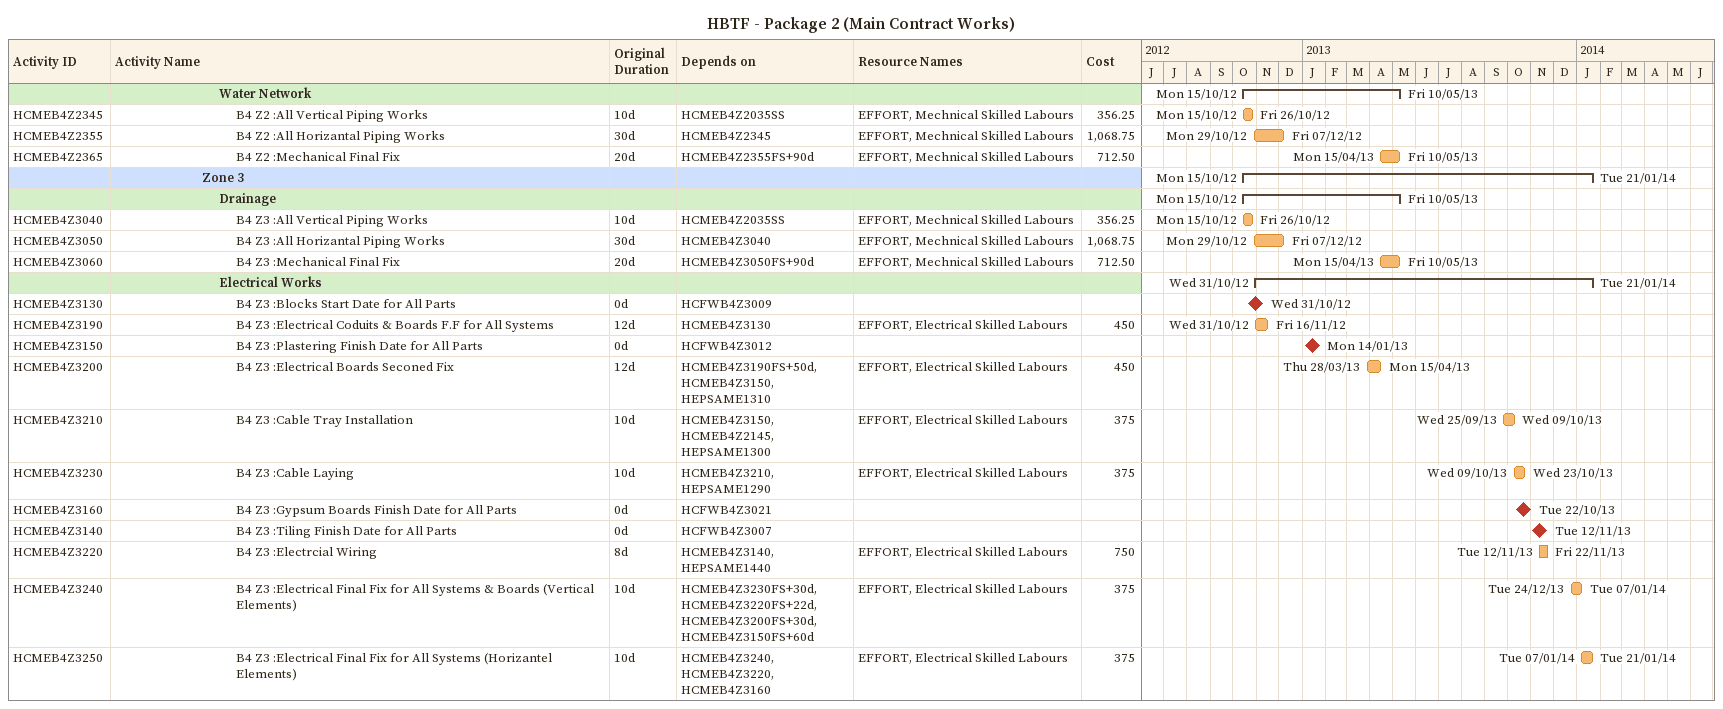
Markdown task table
HBTF - Package 2 (Main Contract Works)

| ID | Level | Task | Original duration | Start | Finish | Predecessors | Resources | Cost |
|---|---|---|---|---|---|---|---|---|
|  | 7 | **Water Network** |  | 2012-10-15 | 2013-05-10 |  |  |  |
| HCMEB4Z2345 | 8 | B4 Z2 :All Vertical Piping Works | 10d | 2012-10-15 | 2012-10-26 | HCMEB4Z2035SS | EFFORT, Mechnical Skilled Labours | 356.25 |
| HCMEB4Z2355 | 8 | B4 Z2 :All Horizantal Piping Works | 30d | 2012-10-29 | 2012-12-07 | HCMEB4Z2345 | EFFORT, Mechnical Skilled Labours | 1068.75 |
| HCMEB4Z2365 | 8 | B4 Z2 :Mechanical Final Fix | 20d | 2013-04-15 | 2013-05-10 | HCMEB4Z2355FS+90d | EFFORT, Mechnical Skilled Labours | 712.50 |
|  | 6 | **Zone 3** |  | 2012-10-15 | 2014-01-21 |  |  |  |
|  | 7 | **Drainage** |  | 2012-10-15 | 2013-05-10 |  |  |  |
| HCMEB4Z3040 | 8 | B4 Z3 :All Vertical Piping Works | 10d | 2012-10-15 | 2012-10-26 | HCMEB4Z2035SS | EFFORT, Mechnical Skilled Labours | 356.25 |
| HCMEB4Z3050 | 8 | B4 Z3 :All Horizantal Piping Works | 30d | 2012-10-29 | 2012-12-07 | HCMEB4Z3040 | EFFORT, Mechnical Skilled Labours | 1068.75 |
| HCMEB4Z3060 | 8 | B4 Z3 :Mechanical Final Fix | 20d | 2013-04-15 | 2013-05-10 | HCMEB4Z3050FS+90d | EFFORT, Mechnical Skilled Labours | 712.50 |
|  | 7 | **Electrical Works** |  | 2012-10-31 | 2014-01-21 |  |  |  |
| HCMEB4Z3130 | 8 | B4 Z3 :Blocks Start Date for All Parts | 0d | 2012-10-31 | 2012-10-31 | HCFWB4Z3009 |  |  |
| HCMEB4Z3190 | 8 | B4 Z3 :Electrical Coduits & Boards F.F for All Systems | 12d | 2012-10-31 | 2012-11-16 | HCMEB4Z3130 | EFFORT, Electrical Skilled Labours | 450 |
| HCMEB4Z3150 | 8 | B4 Z3 :Plastering Finish Date for All Parts | 0d | 2013-01-14 | 2013-01-14 | HCFWB4Z3012 |  |  |
| HCMEB4Z3200 | 8 | B4 Z3 :Electrical Boards Seconed Fix | 12d | 2013-03-28 | 2013-04-15 | HCMEB4Z3190FS+50d, HCMEB4Z3150, HEPSAME1310 | EFFORT, Electrical Skilled Labours | 450 |
| HCMEB4Z3210 | 8 | B4 Z3 :Cable Tray Installation | 10d | 2013-09-25 | 2013-10-09 | HCMEB4Z3150, HCMEB4Z2145, HEPSAME1300 | EFFORT, Electrical Skilled Labours | 375 |
| HCMEB4Z3230 | 8 | B4 Z3 :Cable Laying | 10d | 2013-10-09 | 2013-10-23 | HCMEB4Z3210, HEPSAME1290 | EFFORT, Electrical Skilled Labours | 375 |
| HCMEB4Z3160 | 8 | B4 Z3 :Gypsum Boards Finish Date for All Parts | 0d | 2013-10-22 | 2013-10-22 | HCFWB4Z3021 |  |  |
| HCMEB4Z3140 | 8 | B4 Z3 :Tiling Finish Date for All Parts | 0d | 2013-11-12 | 2013-11-12 | HCFWB4Z3007 |  |  |
| HCMEB4Z3220 | 8 | B4 Z3 :Electrcial Wiring | 8d | 2013-11-12 | 2013-11-22 | HCMEB4Z3140, HEPSAME1440 | EFFORT, Electrical Skilled Labours | 750 |
| HCMEB4Z3240 | 8 | B4 Z3 :Electrical Final Fix for All Systems & Boards (Vertical Elements) | 10d | 2013-12-24 | 2014-01-07 | HCMEB4Z3230FS+30d, HCMEB4Z3220FS+22d, HCMEB4Z3200FS+30d, HCMEB4Z3150FS+60d | EFFORT, Electrical Skilled Labours | 375 |
| HCMEB4Z3250 | 8 | B4 Z3 :Electrical Final Fix for All Systems (Horizantel Elements) | 10d | 2014-01-07 | 2014-01-21 | HCMEB4Z3240, HCMEB4Z3220, HCMEB4Z3160 | EFFORT, Electrical Skilled Labours | 375 |
